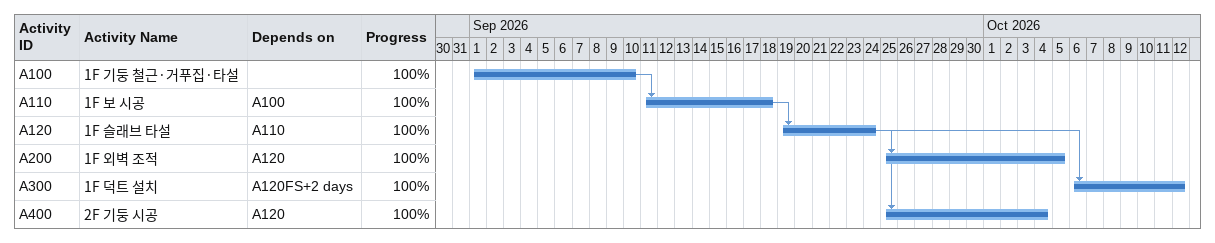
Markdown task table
| ID | Task | Start | Finish | Predecessors | % complete |
|---|---|---|---|---|---|
| A100 | 1F 기둥 철근·거푸집·타설 | 2026-09-01 | 2026-09-10 |  | 100 |
| A110 | 1F 보 시공 | 2026-09-11 | 2026-09-18 | A100 | 100 |
| A120 | 1F 슬래브 타설 | 2026-09-19 | 2026-09-24 | A110 | 100 |
| A200 | 1F 외벽 조적 | 2026-09-25 | 2026-10-05 | A120 | 100 |
| A300 | 1F 덕트 설치 | 2026-10-06 | 2026-10-12 | A120FS+2d | 100 |
| A400 | 2F 기둥 시공 | 2026-09-25 | 2026-10-04 | A120 | 100 |
